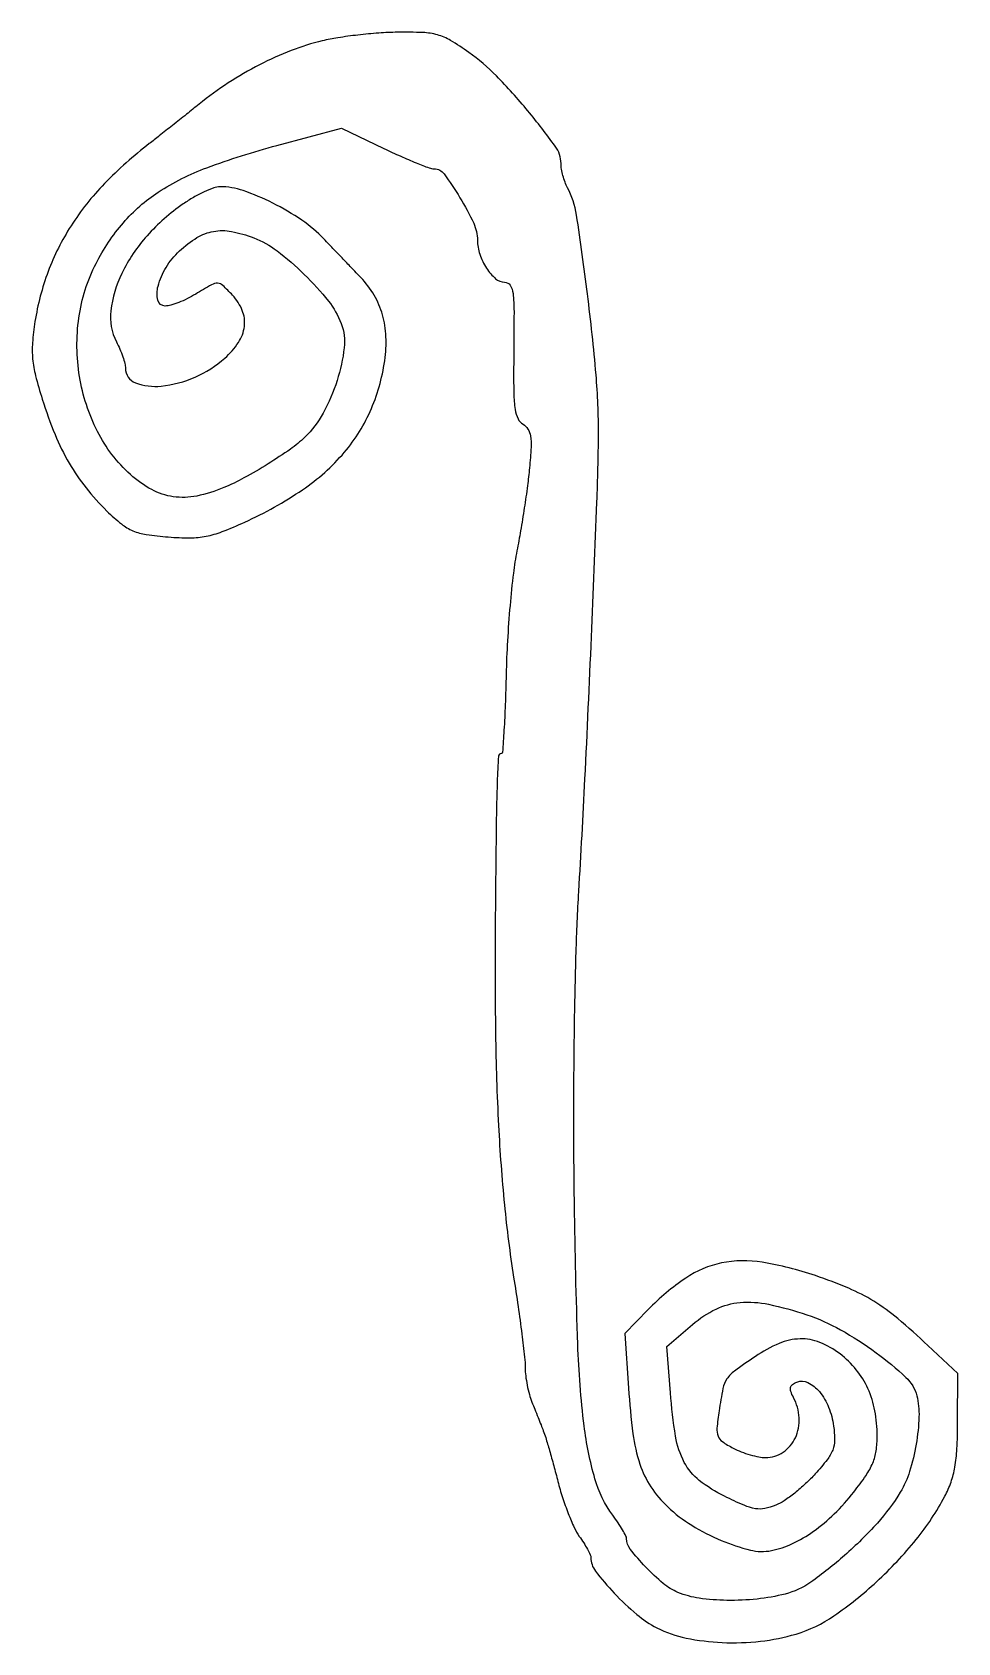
# Model space of a CAD drawing. Extents: x 0 to 156, y 0 to 270.
import ezdxf

# ---------------------------------------------------------------- set-up
doc = ezdxf.new("R2010")
doc.units = 0

msp = doc.modelspace()

# ---------------------------------------------------------------- linework, layer by layer
msp.add_lwpolyline([(49, 268.454244, 0.032918), (43.796549, 266.832381, 0.026665), (38.459181, 264.440695, 0.025839), (33.225879, 261.40066, 0.025821), (28.332769, 257.836346, -0.001473), (26.226518, 256.139222, -0.001095), (23.891501, 254.277468, -0.001107), (21.68125, 252.531061, -0.002509), (20, 251.222279, 0.036213), (12.498671, 244.524824, 0.049725), (6.88477, 237.441612, 0.05311), (3.046731, 229.785744, 0.050945), (0.841085, 221.385757, 0.019137), (0.425416, 217.840336, 0.042972), (0.445588, 215.133434, 0.039325), (0.932961, 212.327057, 0.013757), (2.058078, 208.385757, 0.021115), (4.197101, 202.485779, 0.033509), (6.567622, 197.665211, 0.036511), (9.391289, 193.51128, 0.032566), (12.891396, 189.640171, 0.023019), (15.342555, 187.47053, 0.069864), (17.248878, 186.330366, 0.063803), (19.489837, 185.705135, 0.016973), (23.183678, 185.294526, 0.019294), (26.854958, 185.154291, 0.047781), (29.532063, 185.411799, 0.044452), (32.222631, 186.186151, 0.014851), (36, 187.777741, 0.041508), (45.678885, 193.210041, 0.067734), (52.684942, 199.47573, 0.076107), (57.21744, 206.803394, 0.069544), (59.528462, 215.381506, 0.047862), (59.64232, 219.355027, 0.060791), (58.95538, 222.957222, 0.062547), (57.445545, 226.208059, 0.055091), (55.122904, 229.140931, -0.003082), (54.233733, 230.051132, -0.000694), (52.732335, 231.611438, -0.000719), (51.004634, 233.417108, -0.000697), (49.26377, 235.246879, 0.053074), (45.577513, 238.387465, 0.033518), (40.704509, 241.259541, 0.033701), (35.735117, 243.349977, 0.082893), (31.841191, 244, 0.088013), (30.809647, 243.817004, 0.021661), (29.214296, 243.15289, 0.021504), (27.425895, 242.220056, 0.020031), (25.680175, 241.116221, 0.059202), (19.642464, 235.79761, 0.069903), (15.405595, 229.480528, 0.082416), (13.557763, 223.214062, 0.151017), (14.489281, 218.020729, -0.018831), (15.067542, 216.791124, -0.018424), (15.556226, 215.512606, -0.018672), (15.901098, 214.36074, -0.063477), (16, 213.584844, 0.311544), (17.678281, 211.152786, 0.116551), (22.006707, 210.583881, 0.079058), (27.666743, 212.084466, 0.076043), (32.666229, 215.280094, 0.067153), (34.942118, 217.89518, 0.115438), (35.933558, 220.592857, 0.127209), (35.582275, 223.264766, 0.091818), (33.961045, 225.811439, 0.017152), (32.311821, 227.464203, 0.182253), (31.448132, 227.820864, 0.137166), (30.450943, 227.575186, 0.008333), (27.77417, 226.003738, -0.022049), (26.386358, 225.239378, -0.021467), (24.924385, 224.59278, -0.021953), (23.593042, 224.137377, -0.07103), (22.670545, 224.003738, -0.346522), (21.446435, 224.963823, -0.123732), (21.464625, 227.336945, -0.075228), (22.806372, 230.474978, -0.066352), (25.06429, 233.229012, -0.049771), (27.993412, 235.465432, -0.094361), (30.756807, 236.519698, -0.091286), (33.776631, 236.502286, -0.044273), (37.504286, 235.445213, -0.072635), (41.405915, 233.263699, -0.030127), (45.978485, 229.292901, -0.03001), (50.015672, 224.831121, -0.078199), (52.158189, 221.083932, -0.120481), (52.662748, 217.019748, -0.0484), (51.471006, 211.509935, -0.047542), (49.128007, 206.040771, -0.075701), (46.050616, 202, -0.039501), (43.654503, 200.023017, -0.013543), (39.896934, 197.540703, -0.013864), (35.870713, 195.187118, -0.026378), (32.491053, 193.560708, -0.048697), (27.944941, 192.162091, -0.085258), (24.019533, 192.040215, -0.089776), (20.41738, 193.226495, -0.059297), (16.85001, 195.75, -0.091988), (11.308875, 202.990533, -0.077137), (8.301628, 212.194804, -0.075713), (8.196438, 222.041771, -0.083012), (11.07236, 231.141838, -0.05998), (15.654975, 237.963053, -0.070413), (21.51271, 243.088535, -0.055914), (29.64184, 247.182349, -0.023181), (41.381295, 250.922859), (52.201062, 253.825541), (59.322319, 250.412771, 0.006586), (62.144745, 249.105591, 0.008884), (64.733651, 248.002501, 0.006432), (66.917425, 247.150075, 0.090065), (67.743812, 247, -0.239218), (69.40631, 246.156321, -0.021686), (72.069141, 242.163855, -0.026593), (74.364846, 237.877111, -0.110066), (75, 235.026726, 0.082412), (75.386657, 232.696772, 0.061679), (76.52533, 230.352156, 0.066587), (78.04593, 228.576896, 0.184433), (79.556704, 228, -0.257635), (80.483052, 227.488745, -0.113528), (80.959715, 226.124344, -0.028118), (81.123124, 223.089577, -0.001845), (81.0694, 214.305499, 0.006415), (81.084369, 209.357254, 0.034653), (81.312844, 206.680031, 0.070656), (81.795869, 205.093234, 0.157284), (82.645702, 204.178399, -0.128387), (83.4669, 203.389118, -0.101412), (83.888317, 202.22636, -0.05025), (83.973916, 200.331985, -0.009475), (83.716745, 196.8729, -0.00949), (83.381488, 193.895757, -0.004838), (82.85328, 190.168914, -0.004805), (82.234397, 186.335866, -0.007181), (81.613405, 183, 0.020411), (81.012123, 179.216251, 0.007426), (80.459505, 173.813212, 0.007349), (80.029156, 167.877491, 0.008705), (79.802741, 162.257744, -0.003535), (79.650716, 157.179571, -0.005878), (79.442055, 152.903125, -0.001387), (79.207727, 149.205222, -0.390527), (79, 149.007744, 0.392454), (78.514847, 148.543429, 0.005772), (78.308895, 144.240856, 0.006286), (78.139579, 137.102796, 0.000718), (77.98324, 121, 0.005317), (78.027855, 102.099735, 0.009635), (78.526637, 86.645059, 0.011475), (79.516869, 73.374412, 0.01472), (81.066119, 61.228274, -0.003361), (81.80661, 56.314781, -0.004083), (82.431922, 51.700321, -0.003457), (82.899197, 47.812349, -0.028182), (83, 46.025327, 0.030492), (83.080884, 44.700244, 0.017981), (83.330325, 43.133518, 0.01795), (83.693462, 41.580792, 0.029164), (84.124512, 40.297053, -0.000577), (84.612219, 39.079901, -0.000428), (85.148325, 37.734134, -0.000433), (85.652078, 36.463225, -0.000978), (86.030732, 35.5, -0.019495), (86.432103, 34.341862, -0.003609), (87.07169, 32.178125, -0.003867), (87.782199, 29.635188, -0.003517), (88.476699, 27, 0.015723), (89.255542, 24.312736, 0.014628), (90.218878, 21.613457, 0.01479), (91.216085, 19.265517, 0.046937), (92.070478, 17.790493, -0.013527), (92.809295, 16.69126, -0.016804), (93.433203, 15.629128, -0.015197), (93.893889, 14.715688, -0.109617), (94, 14.237495, 0.165509), (94.769419, 11.976763, 0.024729), (97.928775, 8.267718, 0.028742), (101.687908, 4.706686, 0.058027), (105.084909, 2.456973, 0.06604), (109.954303, 0.75017, 0.040176), (116.014614, -0.010952, 0.03877), (122.429417, 0.200005, 0.045521), (128.388188, 1.416313, 0.077601), (134.741381, 4.463539, 0.036213), (141.891949, 10.181302, 0.035417), (148.511774, 17.243382, 0.048539), (153.32102, 24.5, 0.038384), (154.366784, 26.895953, 0.040371), (155.012959, 29.383796, 0.03088), (155.357749, 32.458277, 0.011666), (155.472863, 36.783653), (155.5, 45.067305), (150.493074, 49.783653, 0.014397), (145.433052, 54.28224, 0.035659), (141.416828, 57.18996, 0.038493), (137.215351, 59.368818, 0.019401), (131.630342, 61.488048, 0.038861), (122.71244, 63.72897, 0.092575), (115.907147, 63.61926, 0.099808), (109.916945, 61.088767, 0.050242), (103.609495, 55.786262), (99.718989, 51.784826), (100.317983, 42.642413, 0.01564), (101.060858, 34.984337, 0.047803), (102.216575, 29.90006, 0.066119), (104.05816, 26.098295, 0.057869), (106.90064, 22.714984, 0.051645), (110.901763, 19.652786, 0.038077), (115.869387, 17.104806, 0.038741), (120.740065, 15.488726, 0.110527), (124.289541, 15.407908, 0.060904), (127.784376, 16.562392, 0.044463), (131.31681, 18.630112, 0.040046), (134.783477, 21.541144, 0.030849), (138.080582, 25.22116, 0.017522), (140.118534, 27.993759, 0.050994), (141.250382, 30.080884, 0.062035), (141.814959, 32.112145, 0.036814), (142, 34.621916, 0.046337), (141.60753, 38.847752, 0.060275), (140.438968, 42.551536, 0.063461), (138.483272, 45.721578, 0.059988), (135.761714, 48.368178, 0.067184), (132.370529, 50.29832, 0.103611), (129.060767, 50.889617, 0.093921), (125.559993, 50.117833, 0.047383), (121.576262, 47.946788, 0.0091), (118.069489, 45.486042, 0.088377), (116.818142, 44.181081, 0.097905), (116.14979, 42.568653, 0.0123), (115.495573, 38.828322, 0.014059), (115.143043, 35.915554, 0.113582), (115.321597, 34.589723, 0.152778), (116.048791, 33.659053, 0.031775), (117.848541, 32.578322, 0.027359), (119.192581, 31.974002, 0.021452), (120.707549, 31.463632, 0.021916), (122.161577, 31.110549, 0.048637), (123.295353, 31, 0.149328), (126.23107, 31.896764, 0.13703), (128.28358, 34.306549, 0.123198), (128.920631, 37.655508, 0.108982), (127.956876, 41.080578, -0.035841), (127.506873, 42.088949, -0.143728), (127.465063, 42.756037, -0.182349), (127.789362, 43.247113, -0.065095), (128.540153, 43.653782, -0.212286), (130.394865, 43.557334, -0.101752), (132.297543, 42.040234, -0.078053), (133.854586, 39.437247, -0.06257), (134.689785, 36.276159, -0.033933), (134.84498, 33.909904, -0.091402), (134.536755, 32.259614, -0.074587), (133.617823, 30.639065, -0.017496), (131.603514, 28.246258, -0.022258), (129.996625, 26.619393, -0.018986), (128.166494, 25.049209, -0.019411), (126.390541, 23.74803, -0.050242), (124.993597, 22.997348, -0.050174), (123.142578, 22.440067, -0.091706), (121.570929, 22.425494, -0.059058), (119.671212, 22.995719, -0.011358), (116.401629, 24.504327, -0.053258), (112.176167, 27.161902, -0.105737), (109.662614, 30.193412, -0.080054), (108.208346, 34.55548, -0.021271), (107.331248, 41.860372), (106.733194, 49.615778), (111.046596, 53.307889, -0.064605), (114.982994, 55.880795, -0.091521), (119.009824, 56.983777, -0.073663), (123.796983, 56.685424, -0.028916), (130.191215, 54.935584, -0.046696), (135.83859, 52.425402, -0.030795), (141.813359, 48.569119, -0.028468), (146.807703, 44.433274, -0.145087), (148.623958, 41.362134, -0.070664), (148.996745, 37.818388, -0.033343), (148.52302, 33.232938, -0.033276), (147.425988, 28.673806, -0.060327), (145.852925, 25.181056, -0.047774), (142.018206, 20.021502, -0.027964), (136.54154, 14.600875, -0.02713), (130.849582, 10.090511, -0.092556), (126.573243, 8.12276, -0.035223), (121.855614, 7.282518, -0.030241), (116.817914, 7.053755, -0.031448), (112.146889, 7.418645, -0.063823), (108.599703, 8.393895, -0.075568), (106.145395, 9.887282, -0.027911), (103.183473, 12.664831, -0.02399), (100.616003, 15.629448, -0.167994), (100, 17.411113, 0.124702), (99.889963, 17.845451, 0.010548), (99.314723, 18.856347, 0.013481), (98.560656, 20.044797, 0.010019), (97.667142, 21.316722, -0.08913), (94.685323, 27.417089, -0.03858), (92.885717, 36.307154, -0.022194), (91.814876, 49.968036, -0.004961), (91.255398, 73.348733, -0.003461), (91.151812, 87.977815, -0.003506), (91.251653, 102.543797, -0.003698), (91.531535, 115.704759, -0.007932), (91.983459, 125.848733, 0.002888), (93.01636, 144.744885, 0.001468), (94.108379, 168.521862, 0.001213), (95.025712, 191.140286, 0.007935), (95.2784, 202.5, 0.023336), (94.875865, 212.485219, 0.009478), (93.436926, 226.020794, 0.006195), (91.608478, 239.258352, 0.085646), (90.090585, 243.830741, -0.033822), (89.672809, 244.756844, -0.023074), (89.320359, 245.857048, -0.023314), (89.078043, 246.954769, -0.042686), (89, 247.867251, 0.158723), (88.046618, 250.794875, 0.015595), (83.433561, 256.728586, 0.020832), (78.164135, 262.573409, 0.044382), (73.54082, 266.521301, 0.019554), (70.491381, 268.514622, 0.06647), (68.315468, 269.452853, 0.059216), (65.841003, 269.842189, 0.01335), (61.573978, 269.889421, 0.01446), (58.464076, 269.75079, 0.010046), (54.962356, 269.422224, 0.010141), (51.610922, 268.970667, 0.020534)], format="xyb", close=True)

doc.saveas('drawing.dxf')
